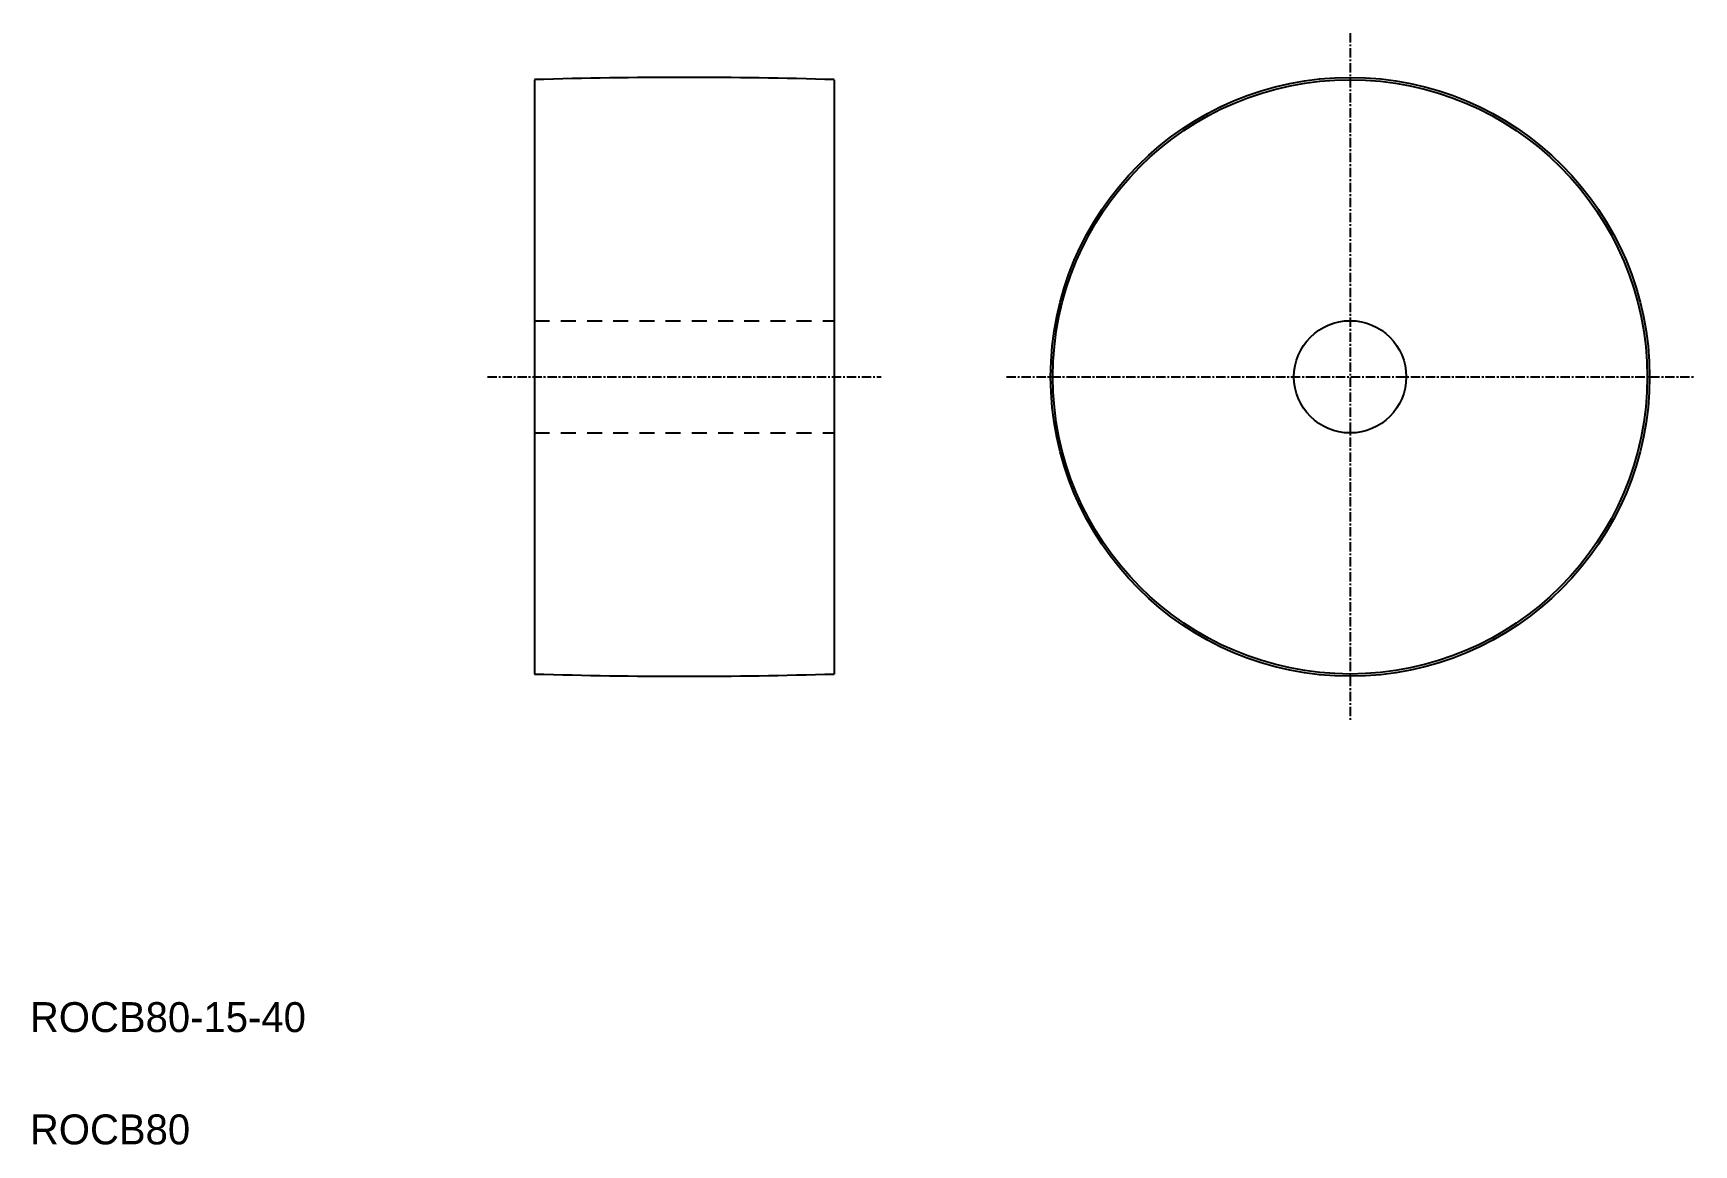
# Model space of a CAD drawing. Extents: x 10 to 232, y 10 to 158.
import ezdxf

# ---------------------------------------------------------------- set-up
doc = ezdxf.new("R2010")
doc.units = 0
doc.linetypes.add('CENTER', pattern=[2, 1.25, -0.25, 0.25, -0.25])
doc.linetypes.add('DASHED', pattern=[3.5, 2, -1.5])
doc.layers.get('0').update_dxf_attribs({"linetype": 'CONTINUOUS'})
doc.layers.add('CENTER', color=1, linetype='CENTER')

msp = doc.modelspace()

# ---------------------------------------------------------------- linework, layer by layer
at = {"color": 7, "linetype": 'CONTINUOUS'}
for p, q in [((77.42, 152.24), (77.42, 72.84)), ((117.42, 152.24), (117.42, 72.84))]:
    msp.add_line(p, q, dxfattribs=at)
at = {"color": 3, "linetype": 'DASHED'}
for p, q in [((77.42, 120.04), (117.42, 120.04)), ((77.42, 105.04), (117.42, 105.04))]:
    msp.add_line(p, q, dxfattribs=at)
at = {"color": 7, "linetype": 'CONTINUOUS'}
for radius in [40, 39.7, 7.5]:
    msp.add_circle((186.35, 112.54), radius, dxfattribs=at)
for centre, start, end in [((97.42, -514.27), 88.28126, 91.71874), ((97.42, 739.36), 268.28126, 271.71874)]:
    msp.add_arc(centre, 666.82, start, end, dxfattribs=at)
at = {"layer": 'CENTER', "color": 1, "linetype": 'CENTER'}
for p, q in [((186.35, 158.45), (186.35, 66.64)), ((71.12, 112.54), (123.72, 112.54)), ((140.45, 112.54), (232.26, 112.54))]:
    msp.add_line(p, q, dxfattribs=at)

# ---------------------------------------------------------------- texts
at = {"color": 7, "linetype": 'CONTINUOUS'}
for s, p in [('ROCB80-15-40', (10, 25)), ('ROCB80', (10, 10))]:
    msp.add_text(s, height=4, dxfattribs=at).set_placement(p)

doc.saveas('drawing.dxf')
